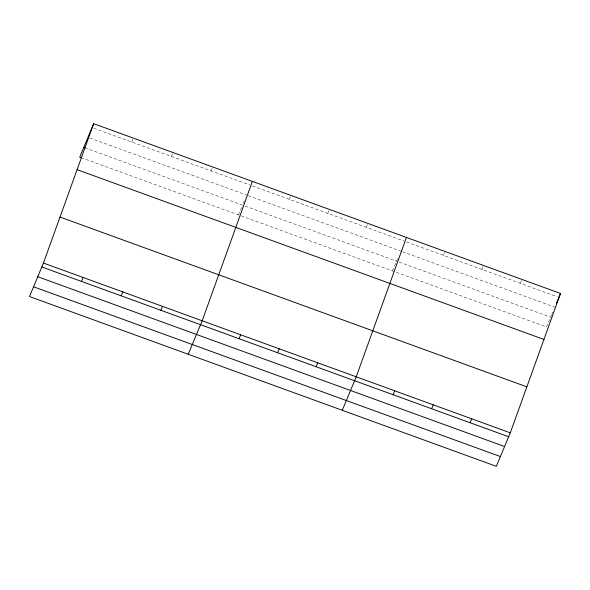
<?xml version="1.0" encoding="UTF-8"?>
<svg xmlns="http://www.w3.org/2000/svg" width="590" height="590" viewBox="0 0 590 590"><rect width="100%" height="100%" fill="white"/><g stroke="black" fill="none" stroke-linecap="round" stroke-linejoin="round"><path stroke-width="0.44" stroke-dasharray="2.95 2.21" d="M131.703 142.02L133.333 138.097M171.388 156.453L173.018 152.53M211.065 170.886L212.702 166.963M238.441 214.885L242.505 205.128L86.361 148.341M243.198 203.454L244.592 200.099M289.262 199.324L290.899 195.401M327.782 213.329L329.412 209.413M366.294 227.342L367.924 223.418M392.498 270.921L398.309 256.967M443.326 255.352L444.956 251.436M481.838 269.365L483.468 265.441M520.351 283.37L521.988 279.446M551.665 314.677L546.561 326.949L82.298 158.098M552.019 313.836L552.712 312.162M93.744 128.214L249.887 185.002M252.461 185.939L403.951 241.037M406.517 241.966L557.159 296.755M89.687 137.972L246.686 195.076M248.397 195.696L400.75 251.104M402.461 251.731L554.807 307.132M245.071 206.065L396.561 261.156M399.128 262.093L550.618 317.191"/><path stroke-width="0.89" d="M43.439 263.052L93.655 123.671L560.5 293.459L510.291 432.839L496.345 466.329L29.5 296.541L43.439 263.052L510.291 432.839M252.38 181.396L202.171 320.783L188.225 354.273M406.444 237.423L356.227 376.811L342.288 410.301M93.655 123.671L79.709 157.161L81.435 157.788M81.494 281.408L83.124 277.484M121.171 295.841L122.809 291.917M160.856 310.266L162.486 306.35M239.053 338.712L240.683 334.788M277.566 352.717L279.195 348.793M316.078 366.722L317.715 362.806M393.11 394.74L394.74 390.816M431.629 408.745L433.259 404.829M470.142 422.757L471.771 418.834M556.495 303.068L560.5 293.459M83.773 147.404L85.498 148.031M77.084 169.662L543.928 339.449M60.01 217.054L526.855 386.841M41.809 266.975L508.654 436.762M37.745 276.732L504.59 446.519M33.564 286.784L500.409 456.572"/></g></svg>
